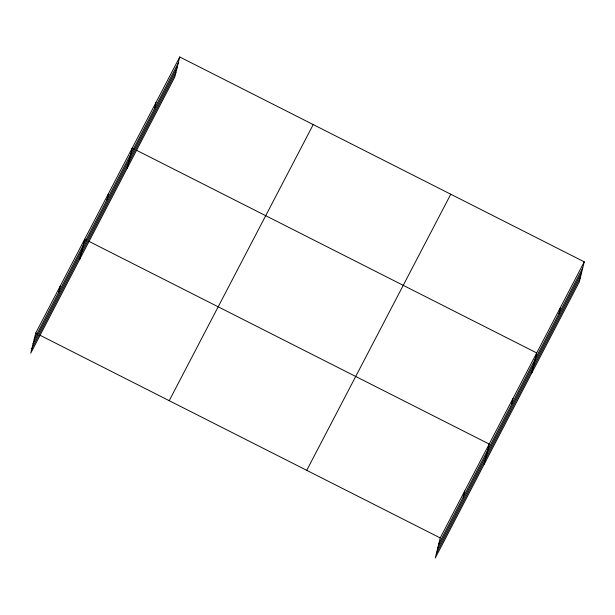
<?xml version="1.0" encoding="UTF-8"?>
<svg xmlns="http://www.w3.org/2000/svg" width="615" height="615" viewBox="0 0 615 615"><rect width="100%" height="100%" fill="white"/><g stroke="black" fill="none" stroke-linecap="round" stroke-linejoin="round"><path stroke-width="0.92" d="M179.741 56.972L35.724 333.076L30.75 353.164L174.775 77.059L179.741 56.972L584.25 261.836L579.276 281.924L435.259 558.028L440.225 537.941L584.25 261.836M58.686 292.279L60.209 286.136M79.719 259.284L84.693 239.197L86.4 240.065M106.933 199.783L108.455 193.64M127.244 168.172L132.217 148.084L133.932 148.953M154.465 108.663L155.979 102.528M463.195 497.143L464.709 491.001M484.22 464.156L489.194 444.068L88.967 241.364M511.442 404.647L512.956 398.512M531.752 373.044L536.726 352.949L136.499 150.252M558.966 313.535L560.488 307.392M34.202 339.211L178.227 63.107M33.064 343.816L177.089 67.712M31.888 348.559L175.913 72.455M169.21 400.68L313.235 124.576M306.739 470.337L450.764 194.232M438.71 544.083L582.728 267.979M437.565 548.688L581.59 272.576M436.396 553.431L580.414 277.319M35.724 333.076L37.43 333.945M39.998 335.244L440.225 537.941"/></g></svg>
